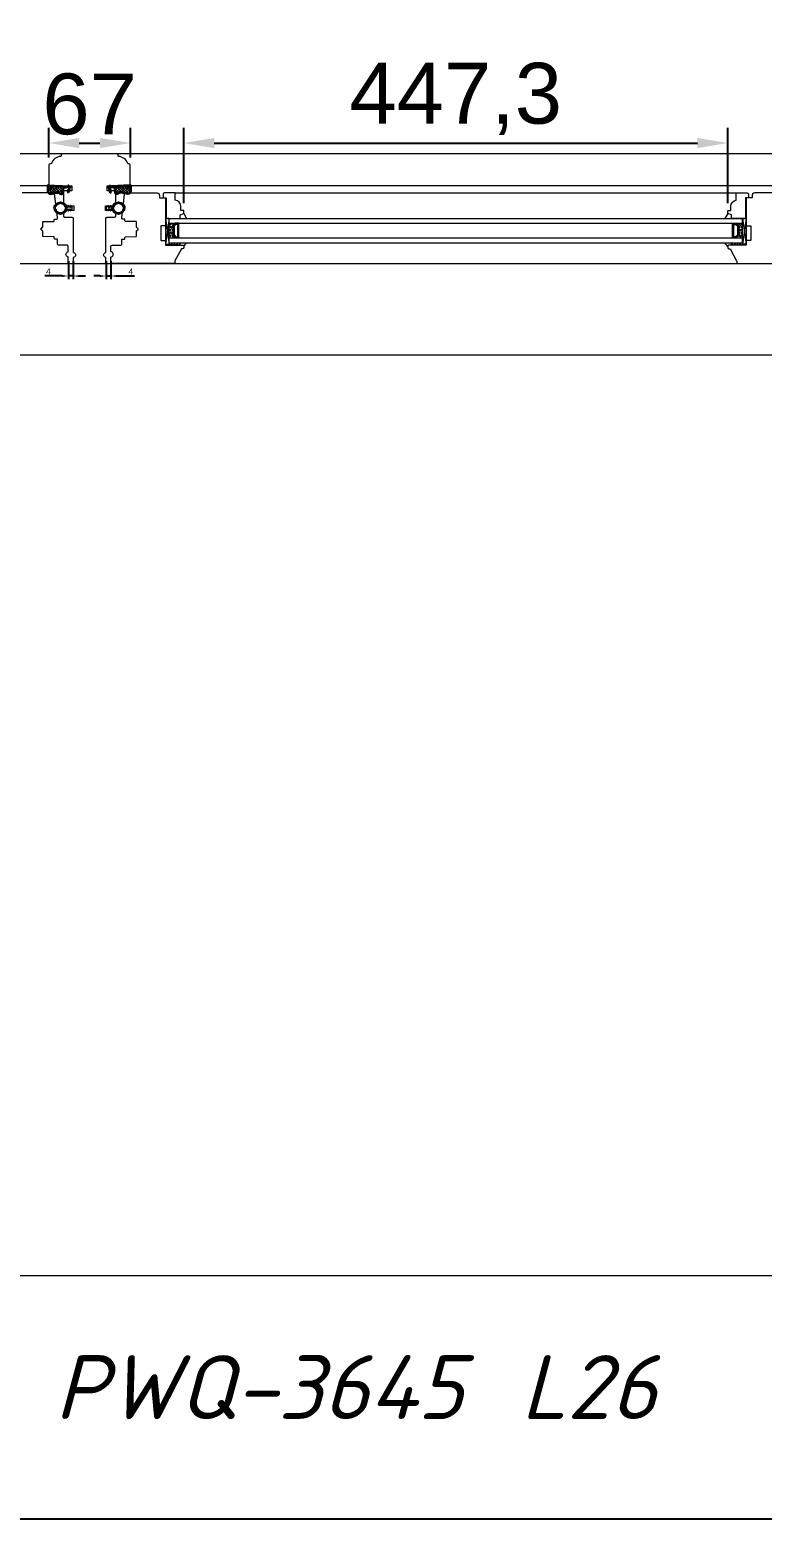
# Model space of a CAD drawing. Header units: millimetres. Extents: x 0 to 182016, y 11 to 3710.
# Drawn here: x 159235 to 159837, y 11 to 1235 of the extents above; entities that cross this region are included whole.
import ezdxf

# ---------------------------------------------------------------- set-up
doc = ezdxf.new("R2010")
doc.units = ezdxf.units.MM
for name, color, linetype, lineweight in [('Matmenys', 10, 'Continuous', 20), ('OTHER', 251, 'Continuous', 13), ('Stakta', 7, 'Continuous', 25), ('Testinės profilio linijos', 7, 'Continuous', 5)]:
    doc.layers.add(name, color=color, linetype=linetype, lineweight=lineweight)
doc.styles.add('ROMANS', font='stylu.ttf', dxfattribs={"oblique": 15})
doc.styles.get("Standard").update_dxf_attribs({"font": 'arial.ttf'})
doc.dimstyles.new('2', dxfattribs={"dimscale": 2, "dimtxt": 2.5, "dimasz": 2.5, "dimexe": 1.25, "dimexo": 0.625, "dimtad": 1, "dimtxsty": 'Standard', "dimcen": 2.5, "dimadec": 0, "dimazin": 0, "dimtfac": 1, "dimtmove": 0, "dimatfit": 3, "dimfxl": 1, "dimarcsym": 0})
doc.dimstyles.new('Padidinti matmenys', dxfattribs={"dimscale": 10, "dimtxt": 5, "dimasz": 2.5, "dimexe": 1.25, "dimexo": 0.625, "dimtad": 1, "dimdec": 1, "dimtxsty": 'Standard', "dimcen": 2.5, "dimadec": 0, "dimazin": 0, "dimtfac": 1, "dimtdec": 1, "dimtmove": 0, "dimatfit": 3, "dimfxl": 1, "dimarcsym": 0})

# ---------------------------------------------------------------- blocks, each defined once
blk = doc.blocks.new('Užsakymo nr')
at = {"color": 0, "lineweight": 0, "insert": (5198.7, 20217.8), "char_height": 52.538, "width": 1187.405, "attachment_point": 1, "style": 'ROMANS'}
blk.add_mtext('{\\fISOCPEUR|b0|i0|c0|p34;\\C256;PWQ-3645}', dxfattribs=at)
blk = doc.blocks.new('*D1250')
at = {"layer": 'Defpoints', "color": 0, "transparency": 16777216}
for p in [(159297.8, 1046.3), (159301.8, 1046.3), (159297.8, 1033)]:
    blk.add_point(p, dxfattribs=at)
at = {"layer": 'Matmenys', "color": 0, "lineweight": -2, "transparency": 16777216}
for p, q in [((159297.8, 1045.1), (159297.8, 1030.5)), ((159301.8, 1045.1), (159301.8, 1030.5)), ((159292.8, 1033), (159287.8, 1033)), ((159297.8, 1033), (159301.8, 1033)), ((159306.8, 1033), (159321.2, 1033))]:
    blk.add_line(p, q, dxfattribs=at)
at = {"layer": 'Matmenys', "color": 0, "transparency": 16777216}
for points in [[(159292.8, 1033.8), (159292.8, 1032.1), (159297.8, 1033)], [(159306.8, 1033.8), (159306.8, 1032.1), (159301.8, 1033)]]:
    blk.add_solid(points, dxfattribs=at)
at = {"layer": 'Matmenys', "color": 0, "transparency": 16777216, "insert": (159318.2, 1036.7), "char_height": 5, "attachment_point": 5}
blk.add_mtext('4', dxfattribs=at)
blk = doc.blocks.new('*D1251')
at = {"layer": 'Defpoints', "color": 0, "transparency": 16777216}
for p in [(159266.8, 1046.3), (159270.8, 1046.3), (159270.8, 1033)]:
    blk.add_point(p, dxfattribs=at)
at = {"layer": 'Matmenys', "color": 0, "lineweight": -2, "transparency": 16777216}
for p, q in [((159266.8, 1045.1), (159266.8, 1030.5)), ((159270.8, 1045.1), (159270.8, 1030.5)), ((159261.8, 1033), (159247.4, 1033)), ((159270.8, 1033), (159266.8, 1033)), ((159275.8, 1033), (159280.8, 1033))]:
    blk.add_line(p, q, dxfattribs=at)
at = {"layer": 'Matmenys', "color": 0, "transparency": 16777216}
for points in [[(159261.8, 1033.8), (159261.8, 1032.1), (159266.8, 1033)], [(159275.8, 1033.8), (159275.8, 1032.1), (159270.8, 1033)]]:
    blk.add_solid(points, dxfattribs=at)
at = {"layer": 'Matmenys', "color": 0, "transparency": 16777216, "insert": (159250.4, 1036.7), "char_height": 5, "attachment_point": 5}
blk.add_mtext('4', dxfattribs=at)
blk = doc.blocks.new('*D1235')
at = {"color": 0, "lineweight": -2, "transparency": 16777216}
for p, q in [((159361.8, 1093), (159361.8, 1154.8)), ((159809.1, 1093), (159809.1, 1154.8)), ((159386.8, 1142.3), (159784.1, 1142.3))]:
    blk.add_line(p, q, dxfattribs=at)
at = {"color": 0, "transparency": 16777216}
for points in [[(159386.8, 1146.5), (159386.8, 1138.1), (159361.8, 1142.3)], [(159784.1, 1146.5), (159784.1, 1138.1), (159809.1, 1142.3)]]:
    blk.add_solid(points, dxfattribs=at)
at = {"layer": 'Defpoints', "color": 0, "transparency": 16777216}
for p in [(159809.1, 1142.3), (159361.8, 1086.8), (159809.1, 1086.8)]:
    blk.add_point(p, dxfattribs=at)
at = {"color": 0, "lineweight": 5, "transparency": 16777216, "insert": (159585.4, 1178.6), "char_height": 50, "attachment_point": 5}
blk.add_mtext('447,3', dxfattribs=at)
blk = doc.blocks.new('*D1951')
at = {"color": 0, "lineweight": -2, "transparency": 16777216}
for p, q in [((159250.8, 1130.5), (159250.8, 1154.8)), ((159317.8, 1130.5), (159317.8, 1154.8)), ((159275.8, 1142.3), (159292.8, 1142.3))]:
    blk.add_line(p, q, dxfattribs=at)
at = {"color": 0, "transparency": 16777216}
for points in [[(159275.8, 1146.5), (159275.8, 1138.1), (159250.8, 1142.3)], [(159292.8, 1146.5), (159292.8, 1138.1), (159317.8, 1142.3)]]:
    blk.add_solid(points, dxfattribs=at)
at = {"layer": 'Defpoints', "color": 0, "transparency": 16777216}
for p in [(159317.8, 1142.3), (159250.8, 1124.3), (159317.8, 1124.3)]:
    blk.add_point(p, dxfattribs=at)
at = {"color": 0, "lineweight": 5, "transparency": 16777216, "insert": (159284.3, 1174.1), "char_height": 50, "attachment_point": 5}
blk.add_mtext('67', dxfattribs=at)

msp = doc.modelspace()

# ---------------------------------------------------------------- hatches: boundary and pattern name
at = {"lineweight": 0}
h = msp.add_hatch(dxfattribs=at)
h.set_pattern_fill('HEX', color=256, scale=0.25, angle=90, style=0)
h.set_pattern_definition([(90, (141002.5003, -11843.1136), (1.374815, -4e-16), [0.79375, -1.5875]), (330, (141002.5003, -11843.1136), (-0.6874075, -1.190624716), [0.79375, -1.5875]), (30, (141002.5003, -11842.3199), (0.6874075, -1.190624716), [0.79375, -1.5875])])
h.paths.add_polyline_path([(159349.7713326, 1064.2946572), (159354.7713326, 1064.2946572), (159352.7713326, 1066.2946572), (159352.7713326, 1074.2946572), (159354.7713326, 1076.2946572), (159349.7713326, 1076.2953662)])
h = msp.add_hatch(dxfattribs=at)
h.set_pattern_fill('JIS_WOOD', color=256, angle=90, style=0)
h.set_pattern_definition([(45, (141002.5003, -11843.1136), (0.5, -0.5), [])])
h.paths.add_polyline_path([(159352.7713326, 1074.2946572), (159352.7713326, 1066.2946572), (159354.7713326, 1064.2946572), (159357.7713326, 1064.2946572), (159357.789066, 1076.3312397), (159354.7713326, 1076.2946572)])
h.paths.add_polyline_path([(159353.7713326, 1066.7088707), (159353.7713326, 1073.8804436), (159355.1855462, 1075.2946572), (159356.7713326, 1075.2946572), (159356.7713326, 1065.2946572), (159355.1855462, 1065.2946572)], flags=16)
h = msp.add_hatch(dxfattribs=at)
h.set_pattern_fill('JIS_WOOD', color=256, angle=90, style=0)
h.set_pattern_definition([(45, (141070.32245, -11843.1136), (0.5, -0.5), [])])
h.paths.add_polyline_path([(159818.0935627, 1074.2946572), (159818.0935627, 1066.2946572), (159816.0935627, 1064.2946572), (159813.0935627, 1064.2946572), (159813.0758293, 1076.3312397), (159816.0935627, 1076.2946572)])
h.paths.add_polyline_path([(159817.0935627, 1066.7088707), (159817.0935627, 1073.8804436), (159815.6793491, 1075.2946572), (159814.0935627, 1075.2946572), (159814.0935627, 1065.2946572), (159815.6793491, 1065.2946572)], flags=16)
h = msp.add_hatch(dxfattribs=at)
h.set_pattern_fill('HEX', color=256, scale=0.25, angle=90, style=0)
h.set_pattern_definition([(90, (141070.3225, -11843.1136), (1.374815, -4e-16), [0.79375, -1.5875]), (330, (141070.3225, -11843.1136), (-0.6874075, -1.190624716), [0.79375, -1.5875]), (30, (141070.3225, -11842.3199), (0.6874075, -1.190624716), [0.79375, -1.5875])])
h.paths.add_polyline_path([(159821.0935627, 1064.2946572), (159816.0935627, 1064.2946572), (159818.0935627, 1066.2946572), (159818.0935627, 1074.2946572), (159816.0935627, 1076.2946572), (159821.0935627, 1076.2953662)])
at = {"lineweight": 0, "ltscale": 0.5}
h = msp.add_hatch(dxfattribs=at)
h.set_pattern_fill('ANSI37', color=256, scale=0.5, angle=90, style=0)
h.set_pattern_definition([(135, (159346.2713, 1058.2954), (-1.12253, -1.12253), []), (225, (159346.2713, 1058.2954), (1.12253, -1.12253), [])])
h.paths.add_polyline_path([(159358.7713326, 1060.2953662), (159349.7713326, 1060.2953662), (159349.7713326, 1058.2953662), (159358.7713326, 1058.2953662)])
h = msp.add_hatch(dxfattribs=at)
h.set_pattern_fill('ANSI37', color=256, scale=0.5, angle=90, style=0)
h.set_pattern_definition([(135, (159414.0935, 1058.2954), (-1.122532, -1.122532), []), (225, (159414.0935, 1058.2954), (1.122532, -1.122532), [])])
h.paths.add_polyline_path([(159812.0935627, 1060.2953662), (159821.0935627, 1060.2953662), (159821.0935627, 1058.2953662), (159812.0935627, 1058.2953662)])
at = {"layer": 'Matmenys'}
h = msp.add_hatch(dxfattribs=at)
h.set_pattern_fill('ANSI37', color=252, scale=0.5, angle=-93.5893456117, style=0)
h.set_pattern_definition([(311.4106544, (155685.7459, -271086.7053), (1.190606082, 1.0500540025), []), (41.4106544, (155685.7459, -271086.7053), (-1.0500540025, 1.190606082), [])])
edge = h.paths.add_edge_path()
edge.add_arc((159252.6972167, 1106.6009425), 0.1, 86.4106543883, 176.4106543883)
edge.add_line((159252.5974128, 1106.607203), (159252.5003296, 1105.0595173))
edge.add_arc((159252.25082, 1105.0751685), 0.25, 176.4106543883, 356.4106543883, ccw=False)
edge.add_line((159252.0013104, 1105.0908197), (159252.1296961, 1107.1375247))
edge.add_arc((159252.2294999, 1107.1312642), 0.1, 86.410654381, 176.4106543883, ccw=False)
edge.add_line((159252.2357604, 1107.231068), (159252.2405054, 1107.306711))
edge.add_line((159252.2405054, 1107.306711), (159250.2587045, 1107.4310254))
edge.add_spline(control_points=[(159250.2587045, 1107.4310254), (159250.179546, 1107.419223), (159250.1095543, 1107.4080475), (159250.0258035, 1107.3862536), (159250.0022392, 1107.3768678), (159249.9783562, 1107.3641729), (159249.9702966, 1107.3579236), (159249.9458087, 1107.3323348), (159249.9269159, 1107.3030978), (159249.8932125, 1107.198778), (159249.8800906, 1107.1258458), (159249.8603884, 1106.8728628), (159249.8708868, 1106.6590287), (159249.8902149, 1106.2165502), (159249.8946903, 1105.9972213), (159249.8957665, 1105.5773305), (159249.8927345, 1105.3742443), (159249.8800241, 1104.784037), (159249.8668476, 1104.4159869), (159249.8671093, 1103.6628054), (159249.8856056, 1103.2860556), (159249.988792, 1102.6929511), (159250.048686, 1102.4653802), (159250.2017216, 1102.068279), (159250.284471, 1101.8964913), (159250.4884712, 1101.5553236), (159250.608586, 1101.3891209), (159250.8760311, 1101.0979612), (159251.0237048, 1100.9743812), (159251.3048893, 1100.8146624), (159251.4401856, 1100.7671085), (159251.7414844, 1100.7075035), (159251.9050844, 1100.6968002), (159252.4896812, 1100.7105441), (159252.9535968, 1100.8052983), (159253.8460929, 1100.9770406), (159254.2731731, 1101.0607352), (159255.3515218, 1101.2719215), (159256.0095723, 1101.4056555), (159257.0026742, 1101.5305815), (159257.3062754, 1101.5610754), (159257.928319, 1101.5854108), (159258.2442231, 1101.5778701), (159258.7934313, 1101.4929858), (159259.0295147, 1101.4316471), (159259.4301661, 1101.2591868), (159259.5887987, 1101.1643383), (159259.8874574, 1100.9800699), (159260.0289147, 1100.8902124), (159260.3306976, 1100.7341294), (159260.4957503, 1100.6641592), (159260.860872, 1100.544428), (159261.0618221, 1100.5014255), (159261.4012387, 1100.4775268), (159261.5432242, 1100.4907326), (159261.7384449, 1100.5507718), (159261.8037727, 1100.587512), (159261.930496, 1100.6960611), (159261.9896739, 1100.7681273), (159262.1467514, 1101.0322149), (159262.2282511, 1101.2733231), (159262.3448684, 1101.8237341), (159262.3813999, 1102.1319292), (159262.4346714, 1102.728147), (159262.4538939, 1103.015698), (159262.4972533, 1103.5461879), (159262.5193895, 1103.7944463), (159262.5556038, 1104.1992486), (159262.5696902, 1104.356652), (159262.5978123, 1104.6805843), (159262.6128484, 1104.8589016), (159262.6811334, 1105.1617686), (159262.7167684, 1105.2795906), (159262.8123652, 1105.4920694), (159262.8655121, 1105.5859842), (159262.9841529, 1105.731178), (159263.0397751, 1105.7861961), (159263.1635423, 1105.875288), (159263.2271693, 1105.9081675), (159263.3460334, 1105.9563356), (159263.4031104, 1105.9732169), (159263.5036908, 1105.9991608), (159263.5480864, 1106.0088784), (159263.5890827, 1106.0179143)], knot_values=[0, 0, 0, 0, 0.2245066002, 0.2245066002, 0.377043448, 0.377043448, 0.5295802957, 0.5295802957, 0.8082977366, 0.8082977366, 1.0870151774, 1.0870151774, 1.6244414062, 1.6244414062, 2.161867635, 2.161867635, 2.6992938638, 2.6992938638, 3.7741463214, 3.7741463214, 5.0334406395, 5.0334406395, 5.8656302806, 5.8656302806, 6.5060139406, 6.5060139406, 7.1463976006, 7.1463976006, 7.7996240151, 7.7996240151, 8.3563201169, 8.3563201169, 8.9130162187, 8.9130162187, 10.239934143, 10.239934143, 11.5668520673, 11.5668520673, 13.5970761059, 13.5970761059, 14.4582175179, 14.4582175179, 15.3193589298, 15.3193589298, 15.9856015553, 15.9856015553, 16.5061017172, 16.5061017172, 17.0266018791, 17.0266018791, 17.547102041, 17.547102041, 18.1672448488, 18.1672448488, 18.7176261004, 18.7176261004, 19.1465766047, 19.1465766047, 19.5755271091, 19.5755271091, 20.3898249977, 20.3898249977, 21.2041228863, 21.2041228863, 21.9655448497, 21.9655448497, 22.7269668131, 22.7269668131, 23.2229068178, 23.2229068178, 23.7188468224, 23.7188468224, 24.0184411081, 24.0184411081, 24.2549295987, 24.2549295987, 24.4119994701, 24.4119994701, 24.5501072405, 24.5501072405, 24.6882150108, 24.6882150108, 24.8099116426, 24.8099116426, 24.8099116426, 24.8099116426], degree=3, periodic=0)
edge.add_line((159263.5890827, 1106.0179143), (159252.7034772, 1106.7007464))
h = msp.add_hatch(dxfattribs=at)
h.set_pattern_fill('ANSI37', color=252, scale=0.5, angle=-180, style=0)
h.set_pattern_definition([(225, (-329.1137, -1098375.3966), (1.1225320151, -1.1225320151), []), (315, (-329.1137, -1098375.3966), (1.1225320151, 1.1225320151), [])])
edge = h.paths.add_edge_path()
edge.add_arc((159315.1828855, 1106.6009425), 0.1, 363.5893456117, 453.5893456117, ccw=False)
edge.add_line((159315.2826894, 1106.607203), (159315.3797726, 1105.0595173))
edge.add_arc((159315.6292822, 1105.0751685), 0.25, 183.5893456117, 363.5893456117)
edge.add_line((159315.8787918, 1105.0908197), (159315.7504061, 1107.1375247))
edge.add_arc((159315.6506023, 1107.1312642), 0.1, 363.5893456117, 453.589345619)
edge.add_line((159315.6443418, 1107.231068), (159315.6395968, 1107.306711))
edge.add_line((159315.6395968, 1107.306711), (159317.6213977, 1107.4310254))
edge.add_spline(control_points=[(159317.6213977, 1107.4310254), (159317.7005562, 1107.419223), (159317.7705479, 1107.4080475), (159317.8542987, 1107.3862536), (159317.877863, 1107.3768678), (159317.901746, 1107.3641729), (159317.9098057, 1107.3579236), (159317.9342935, 1107.3323348), (159317.9531864, 1107.3030978), (159317.9868897, 1107.198778), (159318.0000116, 1107.1258458), (159318.0197138, 1106.8728628), (159318.0092155, 1106.6590287), (159317.9898873, 1106.2165502), (159317.9854119, 1105.9972213), (159317.9843358, 1105.5773305), (159317.9873678, 1105.3742443), (159318.0000782, 1104.784037), (159318.0132546, 1104.4159869), (159318.0129929, 1103.6628054), (159317.9944966, 1103.2860556), (159317.8913102, 1102.6929511), (159317.8314162, 1102.4653802), (159317.6783806, 1102.068279), (159317.5956312, 1101.8964913), (159317.391631, 1101.5553236), (159317.2715162, 1101.3891209), (159317.0040711, 1101.0979612), (159316.8563974, 1100.9743812), (159316.5752129, 1100.8146624), (159316.4399167, 1100.7671085), (159316.1386178, 1100.7075035), (159315.9750178, 1100.6968002), (159315.390421, 1100.7105441), (159314.9265054, 1100.8052983), (159314.0340093, 1100.9770406), (159313.6069291, 1101.0607352), (159312.5285805, 1101.2719215), (159311.8705299, 1101.4056555), (159310.877428, 1101.5305815), (159310.5738268, 1101.5610754), (159309.9517832, 1101.5854108), (159309.6358792, 1101.5778701), (159309.0866709, 1101.4929858), (159308.8505875, 1101.4316471), (159308.4499361, 1101.2591868), (159308.2913036, 1101.1643383), (159307.9926448, 1100.9800699), (159307.8511875, 1100.8902124), (159307.5494047, 1100.7341294), (159307.3843519, 1100.6641592), (159307.0192302, 1100.544428), (159306.8182801, 1100.5014255), (159306.4788635, 1100.4775268), (159306.336878, 1100.4907326), (159306.1416574, 1100.5507718), (159306.0763295, 1100.587512), (159305.9496062, 1100.6960611), (159305.8904284, 1100.7681273), (159305.7333508, 1101.0322149), (159305.6518511, 1101.2733231), (159305.5352338, 1101.8237341), (159305.4987023, 1102.1319292), (159305.4454308, 1102.728147), (159305.4262084, 1103.015698), (159305.3828489, 1103.5461879), (159305.3607127, 1103.7944463), (159305.3244984, 1104.1992486), (159305.310412, 1104.356652), (159305.2822899, 1104.6805843), (159305.2672538, 1104.8589016), (159305.1989688, 1105.1617686), (159305.1633338, 1105.2795906), (159305.067737, 1105.4920694), (159305.0145901, 1105.5859842), (159304.8959494, 1105.731178), (159304.8403272, 1105.7861961), (159304.7165599, 1105.875288), (159304.6529329, 1105.9081675), (159304.5340688, 1105.9563356), (159304.4769918, 1105.9732169), (159304.3764114, 1105.9991608), (159304.3320158, 1106.0088784), (159304.2910195, 1106.0179143)], knot_values=[0, 0, 0, 0, 0.2245066002, 0.2245066002, 0.377043448, 0.377043448, 0.5295802957, 0.5295802957, 0.8082977366, 0.8082977366, 1.0870151774, 1.0870151774, 1.6244414062, 1.6244414062, 2.161867635, 2.161867635, 2.6992938638, 2.6992938638, 3.7741463214, 3.7741463214, 5.0334406395, 5.0334406395, 5.8656302806, 5.8656302806, 6.5060139406, 6.5060139406, 7.1463976006, 7.1463976006, 7.7996240151, 7.7996240151, 8.3563201169, 8.3563201169, 8.9130162187, 8.9130162187, 10.239934143, 10.239934143, 11.5668520673, 11.5668520673, 13.5970761059, 13.5970761059, 14.4582175179, 14.4582175179, 15.3193589298, 15.3193589298, 15.9856015553, 15.9856015553, 16.5061017172, 16.5061017172, 17.0266018791, 17.0266018791, 17.547102041, 17.547102041, 18.1672448488, 18.1672448488, 18.7176261004, 18.7176261004, 19.1465766047, 19.1465766047, 19.5755271091, 19.5755271091, 20.3898249977, 20.3898249977, 21.2041228863, 21.2041228863, 21.9655448497, 21.9655448497, 22.7269668131, 22.7269668131, 23.2229068178, 23.2229068178, 23.7188468224, 23.7188468224, 24.0184411081, 24.0184411081, 24.2549295987, 24.2549295987, 24.4119994701, 24.4119994701, 24.5501072405, 24.5501072405, 24.6882150108, 24.6882150108, 24.8099116426, 24.8099116426, 24.8099116426, 24.8099116426], degree=3, periodic=0)
edge.add_line((159304.2910195, 1106.0179143), (159315.1766251, 1106.7007464))

# ---------------------------------------------------------------- linework, layer by layer
at = {"color": 1}
for p, q in [((159250.2144642, 1107.7277455), (159265.5392797, 1106.7664508)), ((159250.2587045, 1107.4310254), (159265.4936492, 1106.4753681)), ((159263.6536555, 1105.7249461), (159265.4141068, 1105.6145166)), ((159317.665638, 1107.7277455), (159302.3408226, 1106.7664508)), ((159317.6213977, 1107.4310254), (159302.386453, 1106.4753681)), ((159304.2264467, 1105.7249461), (159302.4659954, 1105.6145166))]:
    msp.add_line(p, q, dxfattribs=at)
for p, q in [((159252.1296961, 1107.1375247), (159252.0013104, 1105.0908197)), ((159252.2357604, 1107.231068), (159252.2405054, 1107.306711)), ((159267.4940244, 1106.273948), (159252.2357604, 1107.231068)), ((159252.5974128, 1106.607203), (159252.5003296, 1105.0595173)), ((159267.5372423, 1105.7702542), (159252.7034772, 1106.7007464)), ((159266.8123714, 1104.8321185), (159266.0839062, 1101.612112)), ((159267.1909518, 1107.2947925), (159266.4433111, 1107.3416905)), ((159266.4433111, 1107.3416905), (159267.4940244, 1106.273948)), ((159267.3000474, 1104.7217911), (159266.8123714, 1104.8321185)), ((159268.0427047, 1105.7385476), (159267.0592582, 1101.3914571)), ((159267.1909518, 1107.2947925), (159268.2212931, 1106.2283279)), ((159267.5372423, 1105.7702542), (159267.3000474, 1104.7217911)), ((159268.1899906, 1105.7293087), (159268.0427047, 1105.7385476)), ((159268.2212931, 1106.2283279), (159268.1899906, 1105.7293087)), ((159300.6891504, 1107.2947925), (159299.6588092, 1106.2283279)), ((159299.6588092, 1106.2283279), (159299.6901116, 1105.7293087)), ((159299.6901116, 1105.7293087), (159299.8373975, 1105.7385476)), ((159299.8373975, 1105.7385476), (159300.820844, 1101.3914571)), ((159300.34286, 1105.7702542), (159315.1766251, 1106.7007464)), ((159300.34286, 1105.7702542), (159300.5800548, 1104.7217911)), ((159301.4367911, 1107.3416905), (159300.3860779, 1106.273948)), ((159300.3860779, 1106.273948), (159315.6443418, 1107.231068)), ((159300.5800548, 1104.7217911), (159301.0677308, 1104.8321185)), ((159300.6891504, 1107.2947925), (159301.4367911, 1107.3416905)), ((159301.0677308, 1104.8321185), (159301.796196, 1101.612112)), ((159315.2826894, 1106.607203), (159315.3797726, 1105.0595173)), ((159315.6443418, 1107.231068), (159315.6395968, 1107.306711)), ((159315.7504061, 1107.1375247), (159315.8787918, 1105.0908197)), ((159267.0592582, 1101.3914571), (159266.0839062, 1101.612112)), ((159300.820844, 1101.3914571), (159301.796196, 1101.612112))]:
    msp.add_line(p, q)
at = {"lineweight": 9}
for p, q in [((159354.7713326, 1101.2953662), (159816.0935627, 1101.2953662)), ((159349.7714177, 1080.2953662), (159821.0934776, 1080.2953662)), ((159349.7714177, 1076.2953662), (159821.0934776, 1076.2953662)), ((159349.7714177, 1064.2953662), (159821.0934776, 1064.2953662)), ((159349.7714177, 1060.2953662), (159821.0934776, 1060.2953662))]:
    msp.add_line(p, q, dxfattribs=at)
at = {"lineweight": 0}
for p, q in [((159349.7713326, 1080.2946572), (159346.7713326, 1059.2946572)), ((159346.7713326, 1080.2946572), (159349.7713326, 1059.2946572)), ((159361.7713326, 1084.2953662), (159364.0579977, 1080.2953662)), ((159809.0935627, 1084.2953662), (159806.8068976, 1080.2953662)), ((159821.0935627, 1080.2946572), (159824.0935627, 1059.2946572)), ((159824.0935627, 1080.2946572), (159821.0935627, 1059.2946572)), ((159358.7713326, 1058.2953662), (159358.7713326, 1060.2953662)), ((159361.7713326, 1057.2953662), (159364.0579977, 1060.2953662)), ((159809.0935627, 1057.2953662), (159806.8068976, 1060.2953662)), ((159812.0935627, 1058.2953662), (159812.0935627, 1060.2953662)), ((159821.0935627, 1058.2953662), (159821.0935627, 1061.2953662)), ((162169.8968281, 210.9357406), (158469.4365436, 210.9357406))]:
    msp.add_line(p, q, dxfattribs=at)
at = {"lineweight": 5}
msp.add_line((158615.4491021, 968.2953662), (160555.4157932, 968.2953662), dxfattribs=at)
msp.add_lwpolyline([(162169.8968281, 3710.4502728), (162169.8968281, 10.9108603), (156670.5814852, 10.9108603), (156670.5814852, 3710.4502728)], close=True)
at = {"lineweight": 0}
for points in [[(159354.7713326, 1095.2953662), (159354.7713326, 1101.2953662), (159345.7713326, 1101.2953662, 0.4142135624), (159344.7713326, 1100.2953662), (159344.7713326, 1097.2953662), (159347.2713326, 1097.2953662), (159347.2713326, 1080.2953662), (159358.7713326, 1080.2953662), (159358.7713326, 1083.2953662), (159361.7713326, 1084.2953662), (159361.7713326, 1086.7953662), (159359.2713326, 1086.7953662), (159359.2713326, 1090.320429, 0.3851703882), (159354.7713326, 1095.2953662)], [(159816.0935627, 1095.2953662), (159816.0935627, 1101.2953662), (159825.0935627, 1101.2953662, -0.4142135624), (159826.0935627, 1100.2953662), (159826.0935627, 1097.2953662), (159823.5935627, 1097.2953662), (159823.5935627, 1080.2953662), (159812.0935627, 1080.2953662), (159812.0935627, 1083.2953662), (159809.0935627, 1084.2953662), (159809.0935627, 1086.7953662), (159811.5935627, 1086.7953662), (159811.5935627, 1090.320429, -0.3851703882), (159816.0935627, 1095.2953662)]]:
    msp.add_lwpolyline(points, format="xyb", dxfattribs=at)
for points in [[(159346.7713326, 1080.2946572), (159346.7713326, 1059.2946572), (159349.7713326, 1059.2946572), (159349.7713326, 1080.2946572)], [(159824.0935627, 1080.2946572), (159824.0935627, 1059.2946572), (159821.0935627, 1059.2946572), (159821.0935627, 1080.2946572)], [(159352.7713326, 1074.2946572), (159352.7713326, 1066.2946572), (159354.7713326, 1064.2946572), (159357.7713326, 1064.2946572), (159357.7713326, 1076.2946572), (159354.7713326, 1076.2946572)], [(159353.7713326, 1073.8804436), (159353.7713326, 1066.7088707), (159355.1855462, 1065.2946572), (159356.7713326, 1065.2946572), (159356.7713326, 1075.2946572), (159355.1855462, 1075.2946572)], [(159818.0935627, 1074.2946572), (159818.0935627, 1066.2946572), (159816.0935627, 1064.2946572), (159813.0935627, 1064.2946572), (159813.0935627, 1076.2946572), (159816.0935627, 1076.2946572)], [(159817.0935627, 1073.8804436), (159817.0935627, 1066.7088707), (159815.6793491, 1065.2946572), (159814.0935627, 1065.2946572), (159814.0935627, 1075.2946572), (159815.6793491, 1075.2946572)]]:
    msp.add_lwpolyline(points, close=True, dxfattribs=at)
at = {"color": 18, "linetype": 'ByBlock', "true_color": 0x000000}
for centre, radius in [((159260.2888315, 1088.7855357), 4.85), ((159260.2888315, 1088.7855357), 4.25), ((159308.020948, 1088.7855357), 4.85), ((159308.020948, 1088.7855357), 4.25)]:
    msp.add_circle(centre, radius, dxfattribs=at)
for centre, radius, start, end in [((159252.25082, 1105.0751685), 0.25, 176.4106543908, 356.4106543908), ((159252.2294999, 1107.1312642), 0.1, 86.4106543875, 176.4106543908), ((159252.6972167, 1106.6009425), 0.1, 86.4106543875, 176.4106543908), ((159315.1828855, 1106.6009425), 0.1, 3.5893456092, 93.5893456125), ((159315.6292822, 1105.0751685), 0.25, 183.5893456092, 3.5893456092), ((159315.6506023, 1107.1312642), 0.1, 3.5893456092, 93.5893456125)]:
    msp.add_arc(centre, radius, start, end)
at = {"color": 1}
for points in [[(159250.2144642, 1107.7277455), (159249.8529639, 1107.6372487), (159249.583423, 1106.3633902), (159250.0718123, 1101.6710172), (159251.1150101, 1100.581011), (159253.278482, 1100.5623946), (159254.9765218, 1100.8927685), (159257.1419627, 1101.2396848), (159259.1786844, 1101.0402561), (159260.0069291, 1100.5640871), (159261.8614693, 1100.2838237), (159262.7539152, 1102.9960023), (159262.8810827, 1104.4748779), (159262.999054, 1105.1621457), (159263.3012597, 1105.6040311), (159263.6536555, 1105.7249461)], [(159317.665638, 1107.7277455), (159318.0271383, 1107.6372487), (159318.2966792, 1106.3633902), (159317.8082899, 1101.6710172), (159316.7650921, 1100.581011), (159314.6016202, 1100.5623946), (159312.9035804, 1100.8927685), (159310.7381395, 1101.2396848), (159308.7014179, 1101.0402561), (159307.8731731, 1100.5640871), (159306.018633, 1100.2838237), (159305.1261871, 1102.9960023), (159304.9990195, 1104.4748779), (159304.8810482, 1105.1621457), (159304.5788425, 1105.6040311), (159304.2264467, 1105.7249461)]]:
    msp.add_spline(points, degree=3, dxfattribs=at)
for points in [[(159250.2587045, 1107.4310254), (159250.179546, 1107.419223), (159250.1095543, 1107.4080475), (159250.0258035, 1107.3862536), (159250.0022392, 1107.3768678), (159249.9783562, 1107.3641729), (159249.9702966, 1107.3579236), (159249.9458087, 1107.3323348), (159249.9269159, 1107.3030978), (159249.8932125, 1107.198778), (159249.8800906, 1107.1258458), (159249.8603884, 1106.8728628), (159249.8708868, 1106.6590287), (159249.8902149, 1106.2165502), (159249.8946903, 1105.9972213), (159249.8957665, 1105.5773305), (159249.8927345, 1105.3742443), (159249.8800241, 1104.784037), (159249.8668476, 1104.4159869), (159249.8671093, 1103.6628054), (159249.8856056, 1103.2860556), (159249.988792, 1102.6929511), (159250.048686, 1102.4653802), (159250.2017216, 1102.068279), (159250.284471, 1101.8964913), (159250.4884712, 1101.5553236), (159250.608586, 1101.3891209), (159250.8760311, 1101.0979612), (159251.0237048, 1100.9743812), (159251.3048893, 1100.8146624), (159251.4401856, 1100.7671085), (159251.7414844, 1100.7075035), (159251.9050844, 1100.6968002), (159252.4896812, 1100.7105441), (159252.9535968, 1100.8052983), (159253.8460929, 1100.9770406), (159254.2731731, 1101.0607352), (159255.3515218, 1101.2719215), (159256.0095723, 1101.4056555), (159257.0026742, 1101.5305815), (159257.3062754, 1101.5610754), (159257.928319, 1101.5854108), (159258.2442231, 1101.5778701), (159258.7934313, 1101.4929858), (159259.0295147, 1101.4316471), (159259.4301661, 1101.2591868), (159259.5887987, 1101.1643383), (159259.8874574, 1100.9800699), (159260.0289147, 1100.8902124), (159260.3306976, 1100.7341294), (159260.4957503, 1100.6641592), (159260.860872, 1100.544428), (159261.0618221, 1100.5014255), (159261.4012387, 1100.4775268), (159261.5432242, 1100.4907326), (159261.7384449, 1100.5507718), (159261.8037727, 1100.587512), (159261.930496, 1100.6960611), (159261.9896739, 1100.7681273), (159262.1467514, 1101.0322149), (159262.2282511, 1101.2733231), (159262.3448684, 1101.8237341), (159262.3813999, 1102.1319292), (159262.4346714, 1102.728147), (159262.4538939, 1103.015698), (159262.4972533, 1103.5461879), (159262.5193895, 1103.7944463), (159262.5556038, 1104.1992486), (159262.5696902, 1104.356652), (159262.5978123, 1104.6805843), (159262.6128484, 1104.8589016), (159262.6811334, 1105.1617686), (159262.7167684, 1105.2795906), (159262.8123652, 1105.4920694), (159262.8655121, 1105.5859842), (159262.9841529, 1105.731178), (159263.0397751, 1105.7861961), (159263.1635423, 1105.875288), (159263.2271693, 1105.9081675), (159263.3460334, 1105.9563356), (159263.4031104, 1105.9732169), (159263.5036908, 1105.9991608), (159263.5480864, 1106.0088784), (159263.5890827, 1106.0179143)], [(159317.6213977, 1107.4310254), (159317.7005562, 1107.419223), (159317.7705479, 1107.4080475), (159317.8542987, 1107.3862536), (159317.877863, 1107.3768678), (159317.901746, 1107.3641729), (159317.9098057, 1107.3579236), (159317.9342935, 1107.3323348), (159317.9531864, 1107.3030978), (159317.9868897, 1107.198778), (159318.0000116, 1107.1258458), (159318.0197138, 1106.8728628), (159318.0092155, 1106.6590287), (159317.9898873, 1106.2165502), (159317.9854119, 1105.9972213), (159317.9843358, 1105.5773305), (159317.9873678, 1105.3742443), (159318.0000782, 1104.784037), (159318.0132546, 1104.4159869), (159318.0129929, 1103.6628054), (159317.9944966, 1103.2860556), (159317.8913102, 1102.6929511), (159317.8314162, 1102.4653802), (159317.6783806, 1102.068279), (159317.5956312, 1101.8964913), (159317.391631, 1101.5553236), (159317.2715162, 1101.3891209), (159317.0040711, 1101.0979612), (159316.8563974, 1100.9743812), (159316.5752129, 1100.8146624), (159316.4399167, 1100.7671085), (159316.1386178, 1100.7075035), (159315.9750178, 1100.6968002), (159315.390421, 1100.7105441), (159314.9265054, 1100.8052983), (159314.0340093, 1100.9770406), (159313.6069291, 1101.0607352), (159312.5285805, 1101.2719215), (159311.8705299, 1101.4056555), (159310.877428, 1101.5305815), (159310.5738268, 1101.5610754), (159309.9517832, 1101.5854108), (159309.6358792, 1101.5778701), (159309.0866709, 1101.4929858), (159308.8505875, 1101.4316471), (159308.4499361, 1101.2591868), (159308.2913036, 1101.1643383), (159307.9926448, 1100.9800699), (159307.8511875, 1100.8902124), (159307.5494047, 1100.7341294), (159307.3843519, 1100.6641592), (159307.0192302, 1100.544428), (159306.8182801, 1100.5014255), (159306.4788635, 1100.4775268), (159306.336878, 1100.4907326), (159306.1416574, 1100.5507718), (159306.0763295, 1100.587512), (159305.9496062, 1100.6960611), (159305.8904284, 1100.7681273), (159305.7333508, 1101.0322149), (159305.6518511, 1101.2733231), (159305.5352338, 1101.8237341), (159305.4987023, 1102.1319292), (159305.4454308, 1102.728147), (159305.4262084, 1103.015698), (159305.3828489, 1103.5461879), (159305.3607127, 1103.7944463), (159305.3244984, 1104.1992486), (159305.310412, 1104.356652), (159305.2822899, 1104.6805843), (159305.2672538, 1104.8589016), (159305.1989688, 1105.1617686), (159305.1633338, 1105.2795906), (159305.067737, 1105.4920694), (159305.0145901, 1105.5859842), (159304.8959494, 1105.731178), (159304.8403272, 1105.7861961), (159304.7165599, 1105.875288), (159304.6529329, 1105.9081675), (159304.5340688, 1105.9563356), (159304.4769918, 1105.9732169), (159304.3764114, 1105.9991608), (159304.3320158, 1106.0088784), (159304.2910195, 1106.0179143)]]:
    msp.add_open_spline(points, degree=3, knots=[0, 0, 0, 0, 0.2245066002, 0.2245066002, 0.377043448, 0.377043448, 0.5295802957, 0.5295802957, 0.8082977366, 0.8082977366, 1.0870151774, 1.0870151774, 1.6244414062, 1.6244414062, 2.161867635, 2.161867635, 2.6992938638, 2.6992938638, 3.7741463214, 3.7741463214, 5.0334406395, 5.0334406395, 5.8656302806, 5.8656302806, 6.5060139406, 6.5060139406, 7.1463976006, 7.1463976006, 7.7996240151, 7.7996240151, 8.3563201169, 8.3563201169, 8.9130162187, 8.9130162187, 10.239934143, 10.239934143, 11.5668520673, 11.5668520673, 13.5970761059, 13.5970761059, 14.4582175179, 14.4582175179, 15.3193589298, 15.3193589298, 15.9856015553, 15.9856015553, 16.5061017172, 16.5061017172, 17.0266018791, 17.0266018791, 17.547102041, 17.547102041, 18.1672448488, 18.1672448488, 18.7176261004, 18.7176261004, 19.1465766047, 19.1465766047, 19.5755271091, 19.5755271091, 20.3898249977, 20.3898249977, 21.2041228863, 21.2041228863, 21.9655448497, 21.9655448497, 22.7269668131, 22.7269668131, 23.2229068178, 23.2229068178, 23.7188468224, 23.7188468224, 24.0184411081, 24.0184411081, 24.2549295987, 24.2549295987, 24.4119994701, 24.4119994701, 24.5501072405, 24.5501072405, 24.6882150108, 24.6882150108, 24.8099116426, 24.8099116426, 24.8099116426, 24.8099116426], dxfattribs=at)
at = {"layer": 'OTHER'}
for points in [[(159265.0920413, 1088.1755096), (159266.5079501, 1088.1755096), (159266.5079501, 1086.5302282), (159267.0336323, 1086.5302282), (159267.7769733, 1088.1755096), (159268.5695929, 1088.1755096), (159268.5695929, 1086.5302282), (159268.7884837, 1086.5302282), (159270.291365, 1088.7855357), (159268.7884837, 1091.0408433), (159268.5695929, 1091.0408433), (159268.5695929, 1089.3955619), (159267.7769733, 1089.3955619), (159267.0336323, 1091.0408433), (159266.5079501, 1091.0408433), (159266.5079501, 1089.3955619), (159265.0920413, 1089.3955619)], [(159303.2177381, 1088.1755096), (159301.8018293, 1088.1755096), (159301.8018293, 1086.5302282), (159301.2761471, 1086.5302282), (159300.5328062, 1088.1755096), (159299.7401865, 1088.1755096), (159299.7401865, 1086.5302282), (159299.5212957, 1086.5302282), (159298.0184145, 1088.7855357), (159299.5212957, 1091.0408433), (159299.7401865, 1091.0408433), (159299.7401865, 1089.3955619), (159300.5328062, 1089.3955619), (159301.2761471, 1091.0408433), (159301.8018293, 1091.0408433), (159301.8018293, 1089.3955619), (159303.2177381, 1089.3955619)]]:
    msp.add_lwpolyline(points, dxfattribs=at)
at = {"layer": 'Stakta', "color": 18, "lineweight": 5, "true_color": 0x000000}
for points in [[(159296.2713326, 1043.2953662, 0.4142135624), (159297.7713326, 1044.7953662), (159297.7713326, 1047.8458765, 0.3563939587), (159297.3713326, 1048.3357744, -0.8164965809), (159297.3713326, 1052.254958, 0.3563939587), (159297.7713326, 1052.744856), (159297.7713326, 1080.304055, -0.4116598905), (159298.762606, 1081.3040169), (159304.7800591, 1081.3565304, 0.4116598905), (159305.7713326, 1082.3564924), (159305.7713326, 1083.9898936, 0.2720281141), (159305.514719, 1084.4266579, -0.164173551), (159303.3660079, 1086.7943007), (159297.2713326, 1086.7943007), (159297.2713326, 1090.7943007), (159303.3660079, 1090.7943007, -0.164173551), (159305.514719, 1093.1619435, 0.2720281141), (159305.7713326, 1093.5987077), (159305.7713326, 1102.9953662), (159298.7713326, 1102.9953662), (159298.7713326, 1106.9953662), (159306.0487755, 1106.9953662, -0.2023892741), (159306.762606, 1107.3040169), (159316.7800591, 1107.3914379, 0.4116598905), (159317.7713326, 1108.3913998), (159317.7713326, 1124.2866013, 0.4116598905), (159316.7800591, 1125.2865632), (159315.988001, 1125.2934754, -0.3199404334), (159315.7061779, 1125.4981053, 0.3090857966), (159308.0568672, 1131.2863885, -0.4001549105), (159307.7713326, 1131.5860396), (159307.7713326, 1132.2953662, 0.4142135624), (159306.7713326, 1133.2953662), (159261.7713326, 1133.2953662, 0.4142135624), (159260.7713326, 1132.2953662), (159260.7713326, 1131.5860396, -0.4001549105), (159260.485798, 1131.2863885, 0.3090857966), (159252.8364873, 1125.4981053, -0.3199404334), (159252.5546642, 1125.2934754), (159251.762606, 1125.2865632, 0.4116598905), (159250.7713326, 1124.2866013), (159250.7713326, 1108.3913998, 0.4116598905), (159251.762606, 1107.3914379), (159261.7800591, 1107.3040169, -0.2023892741), (159262.4938897, 1106.9953662), (159269.7713326, 1106.9953662), (159269.7713326, 1102.9953662), (159262.7713326, 1102.9953662), (159262.7713326, 1093.5987077, 0.2720281142), (159263.0279461, 1093.1619435, -0.164173551), (159265.1766573, 1090.7943007), (159271.2713326, 1090.7943007), (159271.2713326, 1086.7943007), (159265.1766573, 1086.7943007, -0.164173551), (159263.0279461, 1084.4266579, 0.2720281141), (159262.7713326, 1083.9898936), (159262.7713326, 1082.3564924, 0.4116598905), (159263.762606, 1081.3565304), (159269.7800591, 1081.3040169, -0.4116598905), (159270.7713326, 1080.304055), (159270.7713326, 1052.744856, 0.3563939587), (159271.1713326, 1052.254958, -0.816496581), (159271.1713326, 1048.3357744, 0.3563939587), (159270.7713326, 1047.8458765), (159270.7713326, 1044.7953662, 0.4142135624), (159272.2713326, 1043.2953662)], [(159302.1713326, 1048.8357744, 0.8164965809), (159302.1713326, 1052.754958, -0.3563939587), (159301.7713326, 1053.244856), (159301.7713326, 1057.2255132, -0.4116598905), (159302.7626061, 1058.2254751), (159309.7800591, 1058.2867155, 0.4116598905), (159310.7713326, 1059.2866774), (159310.7713326, 1062.8252028, -0.4040361542), (159311.2538829, 1063.3249153), (159312.9818025, 1063.3852556, 0.4040262258), (159313.2713326, 1063.6850728), (159313.2713326, 1064.7381945, -0.4091108014), (159313.7626064, 1065.2381183), (159322.4765683, 1065.3902211, 0.4091108014), (159322.7713326, 1065.6901754), (159322.7713326, 1069.7139954, -0.1989123674), (159322.9177792, 1070.0675488), (159324.1834646, 1071.3332342, 0.4142135624), (159324.1834646, 1071.7574983), (159322.9177792, 1073.0231837, -0.1989123674), (159322.7713326, 1073.3767371), (159322.7713326, 1077.400557, 0.4091108014), (159322.4765683, 1077.7005113), (159313.7626064, 1077.8526141, -0.4091108014), (159313.2713326, 1078.352538), (159313.2713326, 1079.4056596, 0.4040262258), (159312.9818025, 1079.7054768), (159311.2538829, 1079.7658171, -0.4040262258), (159310.7713326, 1080.2655125), (159310.7713326, 1081.2342036, -0.0305527633), (159310.7787865, 1081.3560729), (159311.5204754, 1087.3966448, -0.3282648586), (159311.9272852, 1087.8276413, 0.7358200833), (159312.3926912, 1091.6180688, -0.3282648586), (159312.1022329, 1092.1346791), (159313.1192029, 1100.4172356, -0.3788661087), (159314.1117491, 1101.2953662), (159339.7713326, 1101.2953662, -0.4142135624), (159341.7713326, 1099.2953662), (159341.7713326, 1097.5927596, 0.4116598905), (159342.0687146, 1097.292771), (159346.2756959, 1097.2560572, -0.4116598905), (159346.7713326, 1096.7560763), (159346.7713326, 1074.8259293, -0.4116598905), (159346.2756959, 1074.3259483), (159343.0687146, 1074.2979614, 0.4116598905), (159342.7713326, 1073.9979729), (159342.7713326, 1062.5927596, 0.4116598905), (159343.0687146, 1062.292771), (159346.2756959, 1062.2647841, -0.4116598905), (159346.7713326, 1061.7648031), (159346.7713326, 1058.2953662), (159360.7713326, 1058.2953662, -0.4142135624), (159361.7713326, 1057.2953662), (159361.7713326, 1056.3041312, -0.4116598905), (159360.7800591, 1055.3041692), (159359.7713326, 1055.2953662), (159354.5127645, 1045.405438, 0.1227845609), (159354.4542383, 1045.1707022), (159354.4542383, 1044.2953662, -0.4142135624), (159353.4542383, 1043.2953662), (159302.7713326, 1043.2953662, -0.4142135624), (159301.7713326, 1044.2953662), (159301.7713326, 1048.3458765, -0.3563939587)]]:
    msp.add_lwpolyline(points, format="xyb", close=True, dxfattribs=at)
for points in [[(159215.0884269, 1043.2953662), (159265.7713326, 1043.2953662, 0.4142135624), (159266.7713326, 1044.2953662), (159266.7713326, 1048.3458765, 0.3563939587), (159266.3713326, 1048.8357744, -0.8164965809), (159266.3713326, 1052.754958, 0.3563939587), (159266.7713326, 1053.244856), (159266.7713326, 1057.2255132, 0.4116598905), (159265.7800591, 1058.2254751), (159258.762606, 1058.2867155, -0.4116598905), (159257.7713326, 1059.2866774), (159257.7713326, 1062.8252028, 0.4040361542), (159257.2887823, 1063.3249153), (159255.5608627, 1063.3852556, -0.4040262258), (159255.2713326, 1063.6850728), (159255.2713326, 1064.7381945, 0.4091108014), (159254.7800588, 1065.2381183), (159246.0660968, 1065.3902211, -0.4091108014), (159245.7713326, 1065.6901754), (159245.7713326, 1069.7139954, 0.1989123674), (159245.624886, 1070.0675488), (159244.3592005, 1071.3332342, -0.4142135624), (159244.3592005, 1071.7574983), (159245.624886, 1073.0231837, 0.1989123674), (159245.7713326, 1073.3767371), (159245.7713326, 1077.400557, -0.4091108014), (159246.0660968, 1077.7005113), (159254.7800588, 1077.8526141, 0.4091108014), (159255.2713326, 1078.352538), (159255.2713326, 1079.4056596, -0.4040262258), (159255.5608627, 1079.7054768), (159257.2887823, 1079.7658171, 0.4040262258), (159257.7713326, 1080.2655125), (159257.7713326, 1081.2342036, 0.0305527633), (159257.7638787, 1081.3560729), (159257.0221898, 1087.3966448, 0.3282648586), (159256.6153799, 1087.8276413, -0.7358200833), (159256.149974, 1091.6180688, 0.3282648586), (159256.4404323, 1092.1346791), (159255.4234622, 1100.4172356, 0.3788661087), (159254.4309161, 1101.2953662), (159228.7713326, 1101.2953662, 0.4142135624)], [(159856.7531462, 1101.2953662), (159831.0935627, 1101.2953662, 0.4142135624), (159829.0935627, 1099.2953662), (159829.0935627, 1097.5927596, -0.4116598905), (159828.7961807, 1097.292771), (159824.5891994, 1097.2560572, 0.4116598905), (159824.0935627, 1096.7560763), (159824.0935627, 1074.8259293, 0.4116598905), (159824.5891994, 1074.3259483), (159827.7961807, 1074.2979614, -0.4116598905), (159828.0935627, 1073.9979729), (159828.0935627, 1062.5927596, -0.4116598905), (159827.7961807, 1062.292771), (159824.5891994, 1062.2647841, 0.4116598905), (159824.0935627, 1061.7648031), (159824.0935627, 1058.2953662), (159810.0935627, 1058.2953662, 0.4142135624), (159809.0935627, 1057.2953662), (159809.0935627, 1056.3041312, 0.4116598905), (159810.0848362, 1055.3041692), (159811.0935627, 1055.2953662), (159816.3521308, 1045.405438, -0.1227845609), (159816.410657, 1045.1707022), (159816.410657, 1044.2953662, 0.4142135624), (159817.410657, 1043.2953662), (159868.0935627, 1043.2953662, 0.4142135624)]]:
    msp.add_lwpolyline(points, format="xyb", dxfattribs=at)
at = {"layer": 'Testinės profilio linijos', "lineweight": 5}
for p, q in [((160466.4157773, 1133.2953662), (158703.9491025, 1133.2953662)), ((158704.3175651, 1107.2953662), (159261.90287, 1107.2953662)), ((159306.6397952, 1107.2953662), (159864.2251001, 1107.2953662)), ((158751.131988, 1043.2953662), (160419.7328656, 1043.2953662))]:
    msp.add_line(p, q, dxfattribs=at)

# ---------------------------------------------------------------- block references
at = {"color": 1}
msp.add_blockref('Užsakymo nr', (154056.7877391, -20072.0125467), dxfattribs=at)

# ---------------------------------------------------------------- texts
at = {"color": 0, "lineweight": 0, "insert": (159638.8340789, 145.8257351), "char_height": 52.538446824, "width": 59.426344224, "attachment_point": 1, "style": 'ROMANS'}
msp.add_mtext('{\\fISOCPEUR|b0|i0|c186|p34;\\C256;L\\fISOCPEUR|b0|i0|c0|p34;26\\fISOCPEUR|b0|i0|c186|p34; }', dxfattribs=at)

# ---------------------------------------------------------------- dimensions: what is measured, and where the dimension line sits
at = {"color": 1, "lineweight": 5}
dim = msp.add_linear_dim(base=(159317.7713326, 1142.2881434), p1=(159250.7713326, 1124.2866013), p2=(159317.7713326, 1124.2866013), dimstyle='Padidinti matmenys', dxfattribs=at)
dim.commit()
dim.dimension.update_dxf_attribs({"geometry": '*D1951', "text_midpoint": (159284.2713326, 1142.2881434), "dimtype": 160})
dim = msp.add_linear_dim(base=(159809.0935627, 1142.2881434), p1=(159361.7713326, 1086.7953662), p2=(159809.0935627, 1086.7953662), dimstyle='Padidinti matmenys', dxfattribs=at)
dim.commit()
dim.dimension.update_dxf_attribs({"geometry": '*D1235', "text_midpoint": (159585.4324477, 1178.5858924)})
at = {"layer": 'Matmenys'}
dim = msp.add_linear_dim(base=(159270.7713326, 1032.9560426), p1=(159266.7713326, 1046.3206213), p2=(159270.7713326, 1046.3206213), angle=180, dimstyle='2', override={"dimdec": 6}, dxfattribs=at)
dim.commit()
dim.dimension.update_dxf_attribs({"geometry": '*D1251', "text_midpoint": (159250.3504594, 1032.9560426), "dimtype": 160})
dim = msp.add_linear_dim(base=(159297.7713326, 1032.9560426), p1=(159301.7713326, 1046.3206213), p2=(159297.7713326, 1046.3206213), dimstyle='2', override={"dimdec": 6}, dxfattribs=at)
dim.commit()
dim.dimension.update_dxf_attribs({"geometry": '*D1250', "text_midpoint": (159318.1922057, 1032.9560426), "dimtype": 160})

doc.saveas('drawing.dxf')
